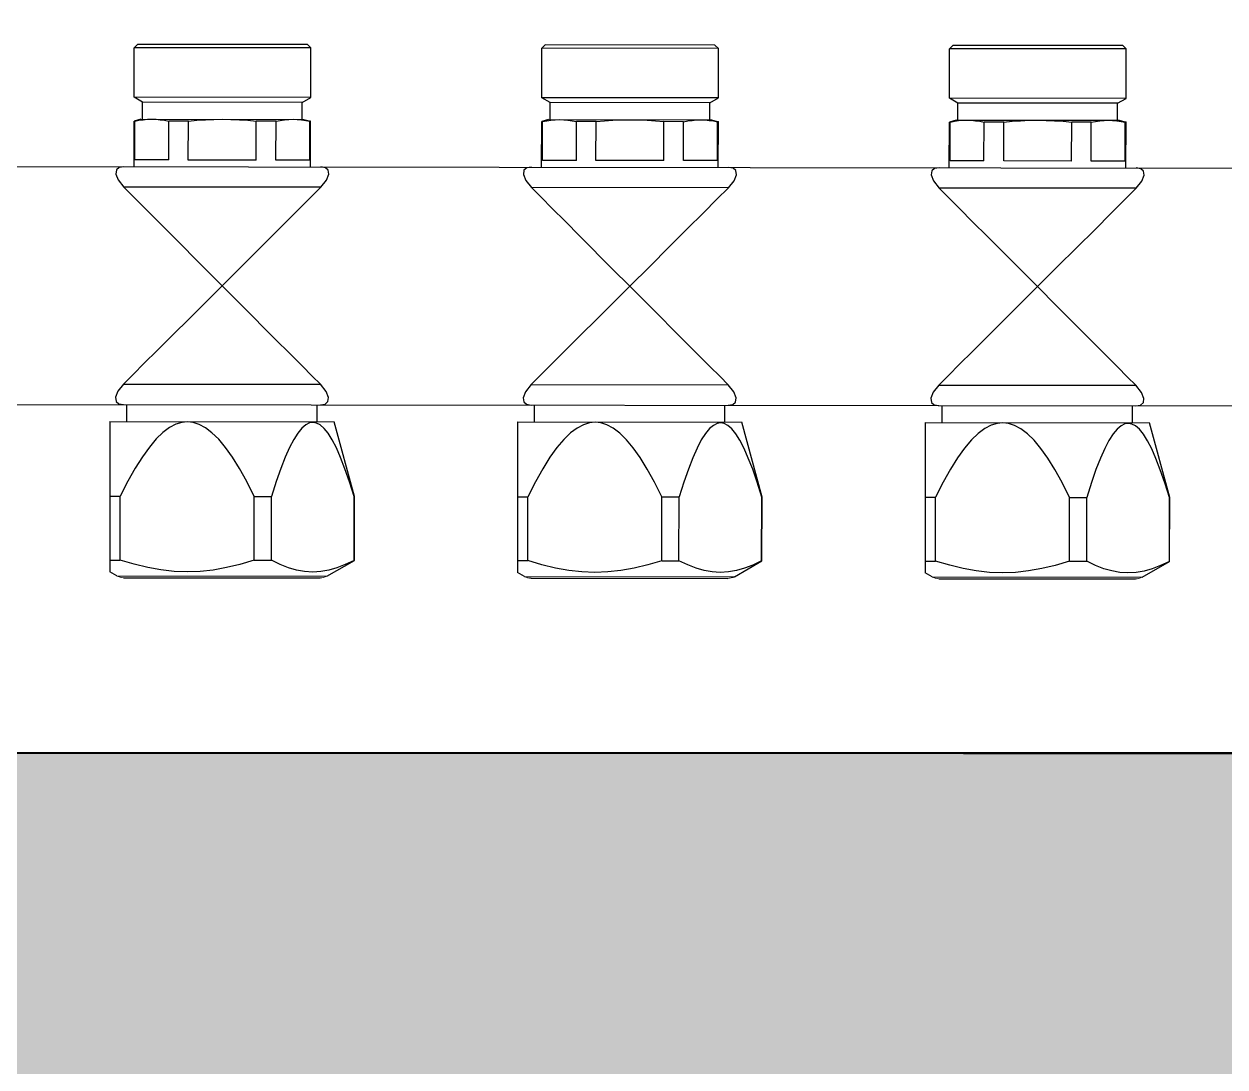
# Model space of a CAD drawing. Header units: millimetres. Extents: x 898 to 1196, y 229 to 443.
# Drawn here: x 1158.1394 to 1158.2545, y 351.3377 to 351.4376 of the extents above; entities that cross this region are included whole.
import ezdxf

# ---------------------------------------------------------------- set-up
doc = ezdxf.new("R2010")
doc.units = ezdxf.units.MM
doc.layers.get('0').update_dxf_attribs({"color": 41})
for name, color, linetype, lineweight in [('alim', 5, 'Continuous', 5), ('CHAUFFAGE', 4, 'Continuous', 5), ('p hachure', 253, 'Continuous', 15), ('p mur', 7, 'Continuous', 40)]:
    doc.layers.add(name, color=color, linetype=linetype, lineweight=lineweight)

# ---------------------------------------------------------------- blocks, each defined once
blk = doc.blocks.new('AUDIT_I_240531090321-0')
at = {"color": 5, "linetype": 'Continuous'}
for centre, start, end in [((18.011, 3.885), 90, 120), ((20.903, 3.885), 60, 90), ((24.011, 3.885), 90, 120), ((26.903, 3.885), 60, 90), ((30.011, 3.885), 90, 120), ((32.903, 3.885), 60, 90)]:
    blk.add_arc(centre, 0.2, start, end, dxfattribs=at)
blk = doc.blocks.new('c ef ecs')
at = {"layer": 'alim', "color": 1, "lineweight": -3}
for p, q in [((-303.75604, 72.79814), (-303.75571, 72.79846)), ((-303.75604, 72.79814), (-303.73911, 72.79814)), ((-303.75604, 72.7934), (-303.75604, 72.79814)), ((-303.75571, 72.79846), (-303.73943, 72.79846)), ((-303.73911, 72.79814), (-303.73943, 72.79846)), ((-303.73911, 72.7934), (-303.73911, 72.79814)), ((-303.71697, 72.79814), (-303.71664, 72.79846)), ((-303.71697, 72.79814), (-303.70004, 72.79814)), ((-303.71697, 72.7934), (-303.71697, 72.79814)), ((-303.71664, 72.79846), (-303.70037, 72.79846)), ((-303.70004, 72.79814), (-303.70037, 72.79846)), ((-303.70004, 72.7934), (-303.70004, 72.79814)), ((-303.6779, 72.79814), (-303.67758, 72.79846)), ((-303.6779, 72.79814), (-303.66098, 72.79814)), ((-303.6779, 72.7934), (-303.6779, 72.79814)), ((-303.67758, 72.79846), (-303.6613, 72.79846)), ((-303.66098, 72.79814), (-303.6613, 72.79846)), ((-303.66098, 72.7934), (-303.66098, 72.79814)), ((-303.75604, 72.7934), (-303.73911, 72.7934)), ((-303.75522, 72.79293), (-303.75604, 72.7934)), ((-303.73992, 72.79293), (-303.73911, 72.7934)), ((-303.71697, 72.7934), (-303.70004, 72.7934)), ((-303.71616, 72.79293), (-303.71697, 72.7934)), ((-303.70086, 72.79293), (-303.70004, 72.7934)), ((-303.6779, 72.7934), (-303.66098, 72.7934)), ((-303.67709, 72.79293), (-303.6779, 72.7934)), ((-303.66179, 72.79293), (-303.66098, 72.7934)), ((-303.75522, 72.79293), (-303.73992, 72.79293)), ((-303.75522, 72.7913), (-303.75522, 72.79293)), ((-303.73992, 72.7913), (-303.73992, 72.79293)), ((-303.71616, 72.79293), (-303.70086, 72.79293)), ((-303.71616, 72.7913), (-303.71616, 72.79293)), ((-303.70086, 72.7913), (-303.70086, 72.79293)), ((-303.67709, 72.79293), (-303.66179, 72.79293)), ((-303.67709, 72.7913), (-303.67709, 72.79293)), ((-303.66179, 72.7913), (-303.66179, 72.79293)), ((-303.75539, 72.7913), (-303.75604, 72.79112)), ((-303.75604, 72.79112), (-303.75597, 72.79112)), ((-303.75604, 72.78674), (-303.75604, 72.79112)), ((-303.75556, 72.7912), (-303.75597, 72.79112)), ((-303.75597, 72.78739), (-303.75597, 72.79112)), ((-303.75515, 72.79125), (-303.75556, 72.7912)), ((-303.73976, 72.7913), (-303.75539, 72.7913)), ((-303.75475, 72.79129), (-303.75515, 72.79125)), ((-303.75434, 72.7913), (-303.75475, 72.79129)), ((-303.75393, 72.79129), (-303.75434, 72.7913)), ((-303.75352, 72.79125), (-303.75393, 72.79129)), ((-303.75312, 72.7912), (-303.75352, 72.79125)), ((-303.75271, 72.79112), (-303.75312, 72.7912)), ((-303.75271, 72.79112), (-303.75083, 72.79112)), ((-303.75271, 72.78739), (-303.75271, 72.79112)), ((-303.75001, 72.7912), (-303.75083, 72.79112)), ((-303.75083, 72.78739), (-303.75083, 72.79112)), ((-303.7492, 72.79125), (-303.75001, 72.7912)), ((-303.74839, 72.79129), (-303.7492, 72.79125)), ((-303.74757, 72.7913), (-303.74839, 72.79129)), ((-303.74675, 72.79129), (-303.74757, 72.7913)), ((-303.74594, 72.79125), (-303.74675, 72.79129)), ((-303.74513, 72.7912), (-303.74594, 72.79125)), ((-303.74432, 72.79112), (-303.74513, 72.7912)), ((-303.74432, 72.79112), (-303.74243, 72.79112)), ((-303.74432, 72.78739), (-303.74432, 72.79112)), ((-303.74203, 72.7912), (-303.74243, 72.79112)), ((-303.74243, 72.78739), (-303.74243, 72.79112)), ((-303.74162, 72.79125), (-303.74203, 72.7912)), ((-303.74121, 72.79129), (-303.74162, 72.79125)), ((-303.74081, 72.7913), (-303.74121, 72.79129)), ((-303.7404, 72.79129), (-303.74081, 72.7913)), ((-303.73999, 72.79125), (-303.7404, 72.79129)), ((-303.73959, 72.7912), (-303.73999, 72.79125)), ((-303.73976, 72.7913), (-303.73911, 72.79112)), ((-303.73918, 72.79112), (-303.73959, 72.7912)), ((-303.73918, 72.79112), (-303.73911, 72.79112)), ((-303.73918, 72.78739), (-303.73918, 72.79112)), ((-303.73911, 72.78674), (-303.73911, 72.79112)), ((-303.71632, 72.7913), (-303.71697, 72.79112)), ((-303.71697, 72.79112), (-303.7169, 72.79112)), ((-303.71697, 72.78674), (-303.71697, 72.79112)), ((-303.71649, 72.7912), (-303.7169, 72.79112)), ((-303.7169, 72.78739), (-303.7169, 72.79112)), ((-303.71609, 72.79125), (-303.71649, 72.7912)), ((-303.70069, 72.7913), (-303.71632, 72.7913)), ((-303.71568, 72.79129), (-303.71609, 72.79125)), ((-303.71527, 72.7913), (-303.71568, 72.79129)), ((-303.71486, 72.79129), (-303.71527, 72.7913)), ((-303.71446, 72.79125), (-303.71486, 72.79129)), ((-303.71405, 72.7912), (-303.71446, 72.79125)), ((-303.71364, 72.79112), (-303.71405, 72.7912)), ((-303.71364, 72.79112), (-303.71176, 72.79112)), ((-303.71364, 72.78739), (-303.71364, 72.79112)), ((-303.71095, 72.7912), (-303.71176, 72.79112)), ((-303.71176, 72.78739), (-303.71176, 72.79112)), ((-303.71014, 72.79125), (-303.71095, 72.7912)), ((-303.70932, 72.79129), (-303.71014, 72.79125)), ((-303.70851, 72.7913), (-303.70932, 72.79129)), ((-303.70769, 72.79129), (-303.70851, 72.7913)), ((-303.70687, 72.79125), (-303.70769, 72.79129)), ((-303.70606, 72.7912), (-303.70687, 72.79125)), ((-303.70525, 72.79112), (-303.70606, 72.7912)), ((-303.70525, 72.79112), (-303.70337, 72.79112)), ((-303.70525, 72.78739), (-303.70525, 72.79112)), ((-303.70296, 72.7912), (-303.70337, 72.79112)), ((-303.70337, 72.78739), (-303.70337, 72.79112)), ((-303.70255, 72.79125), (-303.70296, 72.7912)), ((-303.70215, 72.79129), (-303.70255, 72.79125)), ((-303.70174, 72.7913), (-303.70215, 72.79129)), ((-303.70133, 72.79129), (-303.70174, 72.7913)), ((-303.70092, 72.79125), (-303.70133, 72.79129)), ((-303.70052, 72.7912), (-303.70092, 72.79125)), ((-303.70069, 72.7913), (-303.70004, 72.79112)), ((-303.70011, 72.79112), (-303.70052, 72.7912)), ((-303.70011, 72.79112), (-303.70004, 72.79112)), ((-303.70011, 72.78739), (-303.70011, 72.79112)), ((-303.70004, 72.78674), (-303.70004, 72.79112)), ((-303.67725, 72.7913), (-303.6779, 72.79112)), ((-303.6779, 72.79112), (-303.67783, 72.79112)), ((-303.6779, 72.78674), (-303.6779, 72.79112)), ((-303.67743, 72.7912), (-303.67783, 72.79112)), ((-303.67783, 72.78739), (-303.67783, 72.79112)), ((-303.67702, 72.79125), (-303.67743, 72.7912)), ((-303.66163, 72.7913), (-303.67725, 72.7913)), ((-303.67661, 72.79129), (-303.67702, 72.79125)), ((-303.67621, 72.7913), (-303.67661, 72.79129)), ((-303.6758, 72.79129), (-303.67621, 72.7913)), ((-303.67539, 72.79125), (-303.6758, 72.79129)), ((-303.67499, 72.7912), (-303.67539, 72.79125)), ((-303.67458, 72.79112), (-303.67499, 72.7912)), ((-303.67458, 72.79112), (-303.67269, 72.79112)), ((-303.67458, 72.78739), (-303.67458, 72.79112)), ((-303.67188, 72.7912), (-303.67269, 72.79112)), ((-303.67269, 72.78739), (-303.67269, 72.79112)), ((-303.67107, 72.79125), (-303.67188, 72.7912)), ((-303.67026, 72.79129), (-303.67107, 72.79125)), ((-303.66944, 72.7913), (-303.67026, 72.79129)), ((-303.66862, 72.79129), (-303.66944, 72.7913)), ((-303.66781, 72.79125), (-303.66862, 72.79129)), ((-303.667, 72.7912), (-303.66781, 72.79125)), ((-303.66618, 72.79112), (-303.667, 72.7912)), ((-303.66618, 72.79112), (-303.6643, 72.79112)), ((-303.66618, 72.78739), (-303.66618, 72.79112)), ((-303.66389, 72.7912), (-303.6643, 72.79112)), ((-303.6643, 72.78739), (-303.6643, 72.79112)), ((-303.66349, 72.79125), (-303.66389, 72.7912)), ((-303.66308, 72.79129), (-303.66349, 72.79125)), ((-303.66267, 72.7913), (-303.66308, 72.79129)), ((-303.66227, 72.79129), (-303.66267, 72.7913)), ((-303.66186, 72.79125), (-303.66227, 72.79129)), ((-303.66145, 72.7912), (-303.66186, 72.79125)), ((-303.66163, 72.7913), (-303.66098, 72.79112)), ((-303.66105, 72.79112), (-303.66145, 72.7912)), ((-303.66105, 72.79112), (-303.66098, 72.79112)), ((-303.66105, 72.78739), (-303.66105, 72.79112)), ((-303.66098, 72.78674), (-303.66098, 72.79112)), ((-303.75597, 72.78739), (-303.75271, 72.78739)), ((-303.75083, 72.78739), (-303.74432, 72.78739)), ((-303.74243, 72.78739), (-303.73918, 72.78739)), ((-303.7169, 72.78739), (-303.71364, 72.78739)), ((-303.71176, 72.78739), (-303.70525, 72.78739)), ((-303.70337, 72.78739), (-303.70011, 72.78739)), ((-303.67783, 72.78739), (-303.67458, 72.78739)), ((-303.67269, 72.78739), (-303.66618, 72.78739)), ((-303.6643, 72.78739), (-303.66105, 72.78739)), ((-303.61588, 72.78674), (-303.88641, 72.78674)), ((-303.75778, 72.78604), (-303.75773, 72.78644)), ((-303.75773, 72.78644), (-303.75745, 72.78667)), ((-303.75745, 72.78667), (-303.75701, 72.78674)), ((-303.73813, 72.78674), (-303.73769, 72.78667)), ((-303.73769, 72.78667), (-303.73742, 72.78644)), ((-303.73742, 72.78644), (-303.73736, 72.78604)), ((-303.71871, 72.78604), (-303.71866, 72.78644)), ((-303.71866, 72.78644), (-303.71839, 72.78667)), ((-303.71839, 72.78667), (-303.71795, 72.78674)), ((-303.69906, 72.78674), (-303.69863, 72.78667)), ((-303.69863, 72.78667), (-303.69835, 72.78644)), ((-303.69835, 72.78644), (-303.6983, 72.78604)), ((-303.67965, 72.78604), (-303.67959, 72.78644)), ((-303.67959, 72.78644), (-303.67932, 72.78667)), ((-303.67932, 72.78667), (-303.67888, 72.78674)), ((-303.66, 72.78674), (-303.65956, 72.78667)), ((-303.65956, 72.78667), (-303.65929, 72.78644)), ((-303.65929, 72.78644), (-303.65923, 72.78604)), ((-303.75756, 72.78547), (-303.75778, 72.78604)), ((-303.75701, 72.78479), (-303.75756, 72.78547)), ((-303.73758, 72.78548), (-303.73813, 72.78479)), ((-303.73736, 72.78604), (-303.73758, 72.78548)), ((-303.71849, 72.78547), (-303.71871, 72.78604)), ((-303.71795, 72.78479), (-303.71849, 72.78547)), ((-303.69852, 72.78548), (-303.69906, 72.78479)), ((-303.6983, 72.78604), (-303.69852, 72.78548)), ((-303.67943, 72.78547), (-303.67965, 72.78604)), ((-303.67888, 72.78479), (-303.67943, 72.78547)), ((-303.65945, 72.78548), (-303.66, 72.78479)), ((-303.65923, 72.78604), (-303.65945, 72.78548)), ((-303.75701, 72.78479), (-303.73813, 72.78479)), ((-303.75701, 72.78479), (-303.75591, 72.78369)), ((-303.74012, 72.7828), (-303.73906, 72.78386)), ((-303.73906, 72.78386), (-303.73813, 72.78479)), ((-303.71795, 72.78479), (-303.69906, 72.78479)), ((-303.71795, 72.78479), (-303.71685, 72.78369)), ((-303.70105, 72.7828), (-303.69999, 72.78386)), ((-303.69999, 72.78386), (-303.69906, 72.78479)), ((-303.67888, 72.78479), (-303.66, 72.78479)), ((-303.67888, 72.78479), (-303.67778, 72.78369)), ((-303.66198, 72.7828), (-303.66092, 72.78386)), ((-303.66092, 72.78386), (-303.66, 72.78479)), ((-303.75591, 72.78369), (-303.75462, 72.78239)), ((-303.74135, 72.78157), (-303.74012, 72.7828)), ((-303.71685, 72.78369), (-303.71555, 72.78239)), ((-303.70229, 72.78157), (-303.70105, 72.7828)), ((-303.67778, 72.78369), (-303.67648, 72.78239)), ((-303.66322, 72.78157), (-303.66198, 72.7828)), ((-303.75462, 72.78239), (-303.75308, 72.78085)), ((-303.74277, 72.78015), (-303.74135, 72.78157)), ((-303.71555, 72.78239), (-303.71401, 72.78085)), ((-303.7037, 72.78015), (-303.70229, 72.78157)), ((-303.67648, 72.78239), (-303.67494, 72.78085)), ((-303.66463, 72.78015), (-303.66322, 72.78157)), ((-303.75308, 72.78085), (-303.75134, 72.77911)), ((-303.71401, 72.78085), (-303.71227, 72.77911)), ((-303.67494, 72.78085), (-303.6732, 72.77911)), ((-303.74593, 72.77699), (-303.74277, 72.78015)), ((-303.70686, 72.77699), (-303.7037, 72.78015)), ((-303.66779, 72.77699), (-303.66463, 72.78015)), ((-303.75134, 72.77911), (-303.74947, 72.77725)), ((-303.71227, 72.77911), (-303.71041, 72.77725)), ((-303.6732, 72.77911), (-303.67134, 72.77725)), ((-303.74947, 72.77725), (-303.74757, 72.77535)), ((-303.74757, 72.77535), (-303.74593, 72.77699)), ((-303.71041, 72.77725), (-303.70851, 72.77535)), ((-303.70851, 72.77535), (-303.70686, 72.77699)), ((-303.67134, 72.77725), (-303.66944, 72.77535)), ((-303.66944, 72.77535), (-303.66779, 72.77699)), ((-303.74757, 72.77535), (-303.74944, 72.77348)), ((-303.74593, 72.77371), (-303.74757, 72.77535)), ((-303.70851, 72.77535), (-303.71038, 72.77348)), ((-303.70687, 72.77371), (-303.70851, 72.77535)), ((-303.66944, 72.77535), (-303.67131, 72.77348)), ((-303.6678, 72.77371), (-303.66944, 72.77535)), ((-303.74944, 72.77348), (-303.75271, 72.77021)), ((-303.74136, 72.76914), (-303.74593, 72.77371)), ((-303.71038, 72.77348), (-303.71364, 72.77021)), ((-303.7023, 72.76914), (-303.70687, 72.77371)), ((-303.67131, 72.77348), (-303.67457, 72.77021)), ((-303.66323, 72.76914), (-303.6678, 72.77371)), ((-303.75271, 72.77021), (-303.75407, 72.76885)), ((-303.71364, 72.77021), (-303.71501, 72.76885)), ((-303.67457, 72.77021), (-303.67594, 72.76885)), ((-303.75407, 72.76885), (-303.75525, 72.76767)), ((-303.74012, 72.7679), (-303.74136, 72.76914)), ((-303.71501, 72.76885), (-303.71619, 72.76767)), ((-303.70105, 72.7679), (-303.7023, 72.76914)), ((-303.67594, 72.76885), (-303.67712, 72.76767)), ((-303.66199, 72.7679), (-303.66323, 72.76914)), ((-303.75525, 72.76767), (-303.75622, 72.7667)), ((-303.73906, 72.76683), (-303.74012, 72.7679)), ((-303.71619, 72.76767), (-303.71716, 72.7667)), ((-303.69999, 72.76683), (-303.70105, 72.7679)), ((-303.67712, 72.76767), (-303.67809, 72.7667)), ((-303.66092, 72.76683), (-303.66199, 72.7679)), ((-303.75622, 72.7667), (-303.75701, 72.76591)), ((-303.73813, 72.7659), (-303.73906, 72.76683)), ((-303.71716, 72.7667), (-303.71795, 72.76591)), ((-303.69906, 72.7659), (-303.69999, 72.76683)), ((-303.67809, 72.7667), (-303.67888, 72.76591)), ((-303.66, 72.7659), (-303.66092, 72.76683)), ((-303.75756, 72.76522), (-303.75701, 72.76591)), ((-303.73813, 72.76591), (-303.75701, 72.76591)), ((-303.73813, 72.7659), (-303.73758, 72.76522)), ((-303.71849, 72.76522), (-303.71795, 72.76591)), ((-303.69906, 72.76591), (-303.71795, 72.76591)), ((-303.69906, 72.7659), (-303.69852, 72.76522)), ((-303.67943, 72.76522), (-303.67888, 72.76591)), ((-303.66, 72.76591), (-303.67888, 72.76591)), ((-303.66, 72.7659), (-303.65945, 72.76522)), ((-303.75778, 72.76465), (-303.75756, 72.76522)), ((-303.75773, 72.76425), (-303.75778, 72.76465)), ((-303.75745, 72.76402), (-303.75773, 72.76425)), ((-303.73742, 72.76425), (-303.73769, 72.76402)), ((-303.73758, 72.76522), (-303.73736, 72.76465)), ((-303.73736, 72.76465), (-303.73742, 72.76425)), ((-303.71871, 72.76465), (-303.71849, 72.76522)), ((-303.71866, 72.76425), (-303.71871, 72.76465)), ((-303.71839, 72.76402), (-303.71866, 72.76425)), ((-303.69835, 72.76425), (-303.69863, 72.76402)), ((-303.69852, 72.76522), (-303.6983, 72.76465)), ((-303.6983, 72.76465), (-303.69835, 72.76425)), ((-303.67965, 72.76465), (-303.67943, 72.76522)), ((-303.67959, 72.76425), (-303.67965, 72.76465)), ((-303.67932, 72.76402), (-303.67959, 72.76425)), ((-303.65929, 72.76425), (-303.65956, 72.76402)), ((-303.65945, 72.76522), (-303.65923, 72.76465)), ((-303.65923, 72.76465), (-303.65929, 72.76425)), ((-303.61588, 72.76395), (-303.88641, 72.76395)), ((-303.75701, 72.76395), (-303.75745, 72.76402)), ((-303.75669, 72.76232), (-303.75669, 72.76395)), ((-303.73846, 72.76232), (-303.73846, 72.76395)), ((-303.73769, 72.76402), (-303.73813, 72.76395)), ((-303.71795, 72.76395), (-303.71839, 72.76402)), ((-303.71762, 72.76232), (-303.71762, 72.76395)), ((-303.69939, 72.76232), (-303.69939, 72.76395)), ((-303.69863, 72.76402), (-303.69906, 72.76395)), ((-303.67888, 72.76395), (-303.67932, 72.76402)), ((-303.67855, 72.76232), (-303.67855, 72.76395)), ((-303.66032, 72.76232), (-303.66032, 72.76395)), ((-303.65956, 72.76402), (-303.66, 72.76395)), ((-303.76027, 72.75516), (-303.75832, 72.76232)), ((-303.73683, 72.76232), (-303.75832, 72.76232)), ((-303.75735, 72.76169), (-303.75698, 72.76201)), ((-303.75698, 72.76201), (-303.75663, 72.76219)), ((-303.75663, 72.76219), (-303.75629, 72.76225)), ((-303.75629, 72.76225), (-303.75595, 72.7622)), ((-303.75595, 72.7622), (-303.7556, 72.76202)), ((-303.7556, 72.76202), (-303.75522, 72.76171)), ((-303.74599, 72.76173), (-303.74539, 72.76205)), ((-303.74539, 72.76205), (-303.74481, 72.76224)), ((-303.74481, 72.76224), (-303.74426, 72.7623)), ((-303.74426, 72.7623), (-303.74372, 72.76224)), ((-303.74372, 72.76224), (-303.74315, 72.76207)), ((-303.74315, 72.76207), (-303.74254, 72.76175)), ((-303.73683, 72.76232), (-303.73683, 72.74791)), ((-303.7212, 72.75516), (-303.71925, 72.76232)), ((-303.69776, 72.76232), (-303.71925, 72.76232)), ((-303.71829, 72.76169), (-303.71791, 72.76201)), ((-303.71791, 72.76201), (-303.71756, 72.76219)), ((-303.71756, 72.76219), (-303.71722, 72.76225)), ((-303.71722, 72.76225), (-303.71688, 72.7622)), ((-303.71688, 72.7622), (-303.71653, 72.76202)), ((-303.71653, 72.76202), (-303.71616, 72.76171)), ((-303.70692, 72.76173), (-303.70632, 72.76205)), ((-303.70632, 72.76205), (-303.70575, 72.76224)), ((-303.70575, 72.76224), (-303.7052, 72.7623)), ((-303.7052, 72.7623), (-303.70465, 72.76224)), ((-303.70465, 72.76224), (-303.70408, 72.76207)), ((-303.70408, 72.76207), (-303.70347, 72.76175)), ((-303.69776, 72.76232), (-303.69776, 72.74791)), ((-303.68214, 72.75516), (-303.68018, 72.76232)), ((-303.6587, 72.76232), (-303.68018, 72.76232)), ((-303.67922, 72.76169), (-303.67885, 72.76201)), ((-303.67885, 72.76201), (-303.67849, 72.76219)), ((-303.67849, 72.76219), (-303.67815, 72.76225)), ((-303.67815, 72.76225), (-303.67782, 72.7622)), ((-303.67782, 72.7622), (-303.67747, 72.76202)), ((-303.67747, 72.76202), (-303.67709, 72.76171)), ((-303.66786, 72.76173), (-303.66725, 72.76205)), ((-303.66725, 72.76205), (-303.66668, 72.76224)), ((-303.66668, 72.76224), (-303.66613, 72.7623)), ((-303.66613, 72.7623), (-303.66558, 72.76224)), ((-303.66558, 72.76224), (-303.66501, 72.76207)), ((-303.66501, 72.76207), (-303.66441, 72.76175)), ((-303.6587, 72.76232), (-303.6587, 72.74791)), ((-303.75813, 72.76059), (-303.75774, 72.76122)), ((-303.75774, 72.76122), (-303.75735, 72.76169)), ((-303.75522, 72.76171), (-303.75484, 72.76124)), ((-303.75484, 72.76124), (-303.75444, 72.76062)), ((-303.74726, 72.76063), (-303.74662, 72.76125)), ((-303.74662, 72.76125), (-303.74599, 72.76173)), ((-303.74254, 72.76175), (-303.74191, 72.76128)), ((-303.74191, 72.76128), (-303.74127, 72.76065)), ((-303.71907, 72.76059), (-303.71867, 72.76122)), ((-303.71867, 72.76122), (-303.71829, 72.76169)), ((-303.71616, 72.76171), (-303.71577, 72.76124)), ((-303.71577, 72.76124), (-303.71537, 72.76062)), ((-303.70819, 72.76063), (-303.70755, 72.76125)), ((-303.70755, 72.76125), (-303.70692, 72.76173)), ((-303.70347, 72.76175), (-303.70284, 72.76128)), ((-303.70284, 72.76128), (-303.7022, 72.76065)), ((-303.68, 72.76059), (-303.67961, 72.76122)), ((-303.67961, 72.76122), (-303.67922, 72.76169)), ((-303.67709, 72.76171), (-303.6767, 72.76124)), ((-303.6767, 72.76124), (-303.67631, 72.76062)), ((-303.66913, 72.76063), (-303.66848, 72.76125)), ((-303.66848, 72.76125), (-303.66786, 72.76173)), ((-303.66441, 72.76175), (-303.66378, 72.76128)), ((-303.66378, 72.76128), (-303.66313, 72.76065)), ((-303.75894, 72.75889), (-303.75854, 72.75982)), ((-303.75854, 72.75982), (-303.75813, 72.76059)), ((-303.75444, 72.76062), (-303.75404, 72.75984)), ((-303.75404, 72.75984), (-303.75362, 72.75892)), ((-303.74857, 72.75892), (-303.74791, 72.75985)), ((-303.74791, 72.75985), (-303.74726, 72.76063)), ((-303.74127, 72.76065), (-303.74061, 72.75987)), ((-303.74061, 72.75987), (-303.73994, 72.75894)), ((-303.71988, 72.75889), (-303.71947, 72.75982)), ((-303.71947, 72.75982), (-303.71907, 72.76059)), ((-303.71537, 72.76062), (-303.71497, 72.75984)), ((-303.71497, 72.75984), (-303.71456, 72.75892)), ((-303.70951, 72.75892), (-303.70884, 72.75985)), ((-303.70884, 72.75985), (-303.70819, 72.76063)), ((-303.7022, 72.76065), (-303.70154, 72.75987)), ((-303.70154, 72.75987), (-303.70087, 72.75894)), ((-303.68081, 72.75889), (-303.6804, 72.75982)), ((-303.6804, 72.75982), (-303.68, 72.76059)), ((-303.67631, 72.76062), (-303.6759, 72.75984)), ((-303.6759, 72.75984), (-303.67549, 72.75892)), ((-303.67044, 72.75892), (-303.66978, 72.75985)), ((-303.66978, 72.75985), (-303.66913, 72.76063)), ((-303.66313, 72.76065), (-303.66248, 72.75987)), ((-303.66248, 72.75987), (-303.66181, 72.75894)), ((-303.75936, 72.75782), (-303.75894, 72.75889)), ((-303.75362, 72.75892), (-303.7532, 72.75783)), ((-303.74925, 72.75783), (-303.74857, 72.75892)), ((-303.73994, 72.75894), (-303.73926, 72.75785)), ((-303.7203, 72.75782), (-303.71988, 72.75889)), ((-303.71456, 72.75892), (-303.71414, 72.75783)), ((-303.71019, 72.75783), (-303.70951, 72.75892)), ((-303.70087, 72.75894), (-303.70019, 72.75785)), ((-303.68123, 72.75782), (-303.68081, 72.75889)), ((-303.67549, 72.75892), (-303.67507, 72.75783)), ((-303.67112, 72.75783), (-303.67044, 72.75892)), ((-303.66181, 72.75894), (-303.66112, 72.75785)), ((-303.75979, 72.75657), (-303.75936, 72.75782)), ((-303.7532, 72.75783), (-303.75277, 72.75658)), ((-303.74995, 72.75658), (-303.74925, 72.75783)), ((-303.73926, 72.75785), (-303.73855, 72.75659)), ((-303.72073, 72.75657), (-303.7203, 72.75782)), ((-303.71414, 72.75783), (-303.7137, 72.75658)), ((-303.71088, 72.75658), (-303.71019, 72.75783)), ((-303.70019, 72.75785), (-303.69949, 72.75659)), ((-303.68166, 72.75657), (-303.68123, 72.75782)), ((-303.67507, 72.75783), (-303.67464, 72.75658)), ((-303.67182, 72.75658), (-303.67112, 72.75783)), ((-303.66112, 72.75785), (-303.66042, 72.75659)), ((-303.76024, 72.75516), (-303.75979, 72.75657)), ((-303.75277, 72.75658), (-303.75232, 72.75516)), ((-303.75067, 72.75516), (-303.74995, 72.75658)), ((-303.73855, 72.75659), (-303.73783, 72.75516)), ((-303.72117, 72.75516), (-303.72073, 72.75657)), ((-303.7137, 72.75658), (-303.71325, 72.75516)), ((-303.71161, 72.75516), (-303.71088, 72.75658)), ((-303.69949, 72.75659), (-303.69876, 72.75516)), ((-303.68211, 72.75516), (-303.68166, 72.75657)), ((-303.67464, 72.75658), (-303.67419, 72.75516)), ((-303.67254, 72.75516), (-303.67182, 72.75658)), ((-303.66042, 72.75659), (-303.65969, 72.75516)), ((-303.76024, 72.75516), (-303.76027, 72.75516)), ((-303.76027, 72.74904), (-303.76027, 72.75516)), ((-303.76024, 72.74904), (-303.76024, 72.75516)), ((-303.75067, 72.75516), (-303.75232, 72.75516)), ((-303.75232, 72.74904), (-303.75232, 72.75516)), ((-303.75067, 72.74904), (-303.75067, 72.75516)), ((-303.73683, 72.75516), (-303.73783, 72.75516)), ((-303.73783, 72.74904), (-303.73783, 72.75516)), ((-303.72117, 72.75516), (-303.7212, 72.75516)), ((-303.7212, 72.74904), (-303.7212, 72.75516)), ((-303.72117, 72.74904), (-303.72117, 72.75516)), ((-303.71161, 72.75516), (-303.71325, 72.75516)), ((-303.71325, 72.74904), (-303.71325, 72.75516)), ((-303.71161, 72.74904), (-303.71161, 72.75516)), ((-303.69776, 72.75516), (-303.69876, 72.75516)), ((-303.69876, 72.74904), (-303.69876, 72.75516)), ((-303.68211, 72.75516), (-303.68214, 72.75516)), ((-303.68214, 72.74904), (-303.68214, 72.75516)), ((-303.68211, 72.74904), (-303.68211, 72.75516)), ((-303.67254, 72.75516), (-303.67419, 72.75516)), ((-303.67419, 72.74904), (-303.67419, 72.75516)), ((-303.67254, 72.74904), (-303.67254, 72.75516)), ((-303.6587, 72.75516), (-303.65969, 72.75516)), ((-303.65969, 72.74904), (-303.65969, 72.75516)), ((-303.76024, 72.74904), (-303.76027, 72.74904)), ((-303.75764, 72.74752), (-303.76027, 72.74904)), ((-303.76024, 72.74904), (-303.7594, 72.74864)), ((-303.7594, 72.74864), (-303.7586, 72.74833)), ((-303.7586, 72.74833), (-303.75782, 72.74811)), ((-303.75782, 72.74811), (-303.75705, 72.74797)), ((-303.75551, 72.74797), (-303.75473, 72.74811)), ((-303.75473, 72.74811), (-303.75396, 72.74833)), ((-303.75396, 72.74833), (-303.75316, 72.74864)), ((-303.75316, 72.74864), (-303.75232, 72.74904)), ((-303.75067, 72.74904), (-303.75232, 72.74904)), ((-303.75067, 72.74904), (-303.74931, 72.74864)), ((-303.74931, 72.74864), (-303.74802, 72.74833)), ((-303.74802, 72.74833), (-303.74676, 72.7481)), ((-303.74676, 72.7481), (-303.7455, 72.74796)), ((-303.743, 72.74796), (-303.74174, 72.7481)), ((-303.74174, 72.7481), (-303.74048, 72.74833)), ((-303.74048, 72.74833), (-303.73919, 72.74864)), ((-303.73919, 72.74864), (-303.73783, 72.74904)), ((-303.73683, 72.74904), (-303.73783, 72.74904)), ((-303.72117, 72.74904), (-303.7212, 72.74904)), ((-303.71857, 72.74752), (-303.7212, 72.74904)), ((-303.72117, 72.74904), (-303.72033, 72.74864)), ((-303.72033, 72.74864), (-303.71954, 72.74833)), ((-303.71954, 72.74833), (-303.71876, 72.74811)), ((-303.71876, 72.74811), (-303.71798, 72.74797)), ((-303.71644, 72.74797), (-303.71567, 72.74811)), ((-303.71567, 72.74811), (-303.71489, 72.74833)), ((-303.71489, 72.74833), (-303.71409, 72.74864)), ((-303.71409, 72.74864), (-303.71325, 72.74904)), ((-303.71161, 72.74904), (-303.71325, 72.74904)), ((-303.71161, 72.74904), (-303.71025, 72.74864)), ((-303.71025, 72.74864), (-303.70895, 72.74833)), ((-303.70895, 72.74833), (-303.70769, 72.7481)), ((-303.70769, 72.7481), (-303.70644, 72.74796)), ((-303.70393, 72.74796), (-303.70268, 72.7481)), ((-303.70268, 72.7481), (-303.70141, 72.74833)), ((-303.70141, 72.74833), (-303.70012, 72.74864)), ((-303.70012, 72.74864), (-303.69876, 72.74904)), ((-303.69776, 72.74904), (-303.69876, 72.74904)), ((-303.68211, 72.74904), (-303.68214, 72.74904)), ((-303.67951, 72.74752), (-303.68214, 72.74904)), ((-303.68211, 72.74904), (-303.68127, 72.74864)), ((-303.68127, 72.74864), (-303.68047, 72.74833)), ((-303.68047, 72.74833), (-303.67969, 72.74811)), ((-303.67969, 72.74811), (-303.67892, 72.74797)), ((-303.67737, 72.74797), (-303.6766, 72.74811)), ((-303.6766, 72.74811), (-303.67582, 72.74833)), ((-303.67582, 72.74833), (-303.67502, 72.74864)), ((-303.67502, 72.74864), (-303.67419, 72.74904)), ((-303.67254, 72.74904), (-303.67419, 72.74904)), ((-303.67254, 72.74904), (-303.67118, 72.74864)), ((-303.67118, 72.74864), (-303.66989, 72.74833)), ((-303.66989, 72.74833), (-303.66862, 72.7481)), ((-303.66862, 72.7481), (-303.66737, 72.74796)), ((-303.66486, 72.74796), (-303.66361, 72.7481)), ((-303.66361, 72.7481), (-303.66235, 72.74833)), ((-303.66235, 72.74833), (-303.66105, 72.74864)), ((-303.66105, 72.74864), (-303.65969, 72.74904)), ((-303.6587, 72.74904), (-303.65969, 72.74904)), ((-303.7375, 72.74752), (-303.75764, 72.74752)), ((-303.75705, 72.74797), (-303.75628, 72.74792)), ((-303.73815, 72.74735), (-303.75699, 72.74735)), ((-303.75628, 72.74792), (-303.75551, 72.74797)), ((-303.7455, 72.74796), (-303.74425, 72.74792)), ((-303.74425, 72.74792), (-303.743, 72.74796)), ((-303.7375, 72.74752), (-303.73683, 72.74791)), ((-303.69844, 72.74752), (-303.71857, 72.74752)), ((-303.71798, 72.74797), (-303.71721, 72.74792)), ((-303.69909, 72.74735), (-303.71792, 72.74735)), ((-303.71721, 72.74792), (-303.71644, 72.74797)), ((-303.70644, 72.74796), (-303.70518, 72.74792)), ((-303.70518, 72.74792), (-303.70393, 72.74796)), ((-303.69844, 72.74752), (-303.69776, 72.74791)), ((-303.65937, 72.74752), (-303.67951, 72.74752)), ((-303.67892, 72.74797), (-303.67815, 72.74792)), ((-303.66002, 72.74735), (-303.67886, 72.74735)), ((-303.67815, 72.74792), (-303.67737, 72.74797)), ((-303.66737, 72.74796), (-303.66612, 72.74792)), ((-303.66612, 72.74792), (-303.66486, 72.74796)), ((-303.65937, 72.74752), (-303.6587, 72.74791))]:
    blk.add_line(p, q, dxfattribs=at)
at = {"layer": 'alim', "color": 1, "linetype": 'ByBlock', "lineweight": -3}
blk.add_lwpolyline([(-303.97318, 72.88104), (-303.48203, 72.88104), (-303.48203, 72.73061), (-303.97318, 72.73061)], close=True, dxfattribs=at)
at = {"layer": 'alim', "color": 1, "lineweight": -3, "xscale": 0.006511055038041, "yscale": 0.006511055038041, "zscale": 0.006511055038041, "rotation": 180}
blk.add_blockref('AUDIT_I_240531090321-0', (-303.54275, 72.77395), dxfattribs=at)

msp = doc.modelspace()

# ---------------------------------------------------------------- hatches: boundary and pattern name
at = {"layer": 'p hachure', "transparency": 33554559}
h = msp.add_hatch(color=256, dxfattribs=at)
h.dxf.hatch_style = 1
edge = h.paths.add_edge_path()
edge.add_line((1157.72197, 349.03354), (1158.81347, 348.28355))
edge.add_arc((1158.71347, 348.28355), 0.1, -180, 0, ccw=False)
edge.add_line((1158.61347, 348.28355), (1157.75999, 349.03354))
edge.add_line((1157.75999, 349.03354), (1157.71347, 349.03354))
edge.add_line((1157.71347, 349.03354), (1157.71347, 347.28355))
edge.add_line((1157.71347, 347.28355), (1159.71347, 347.28355))
edge.add_line((1159.71347, 347.28355), (1159.71347, 350.18354))
edge.add_line((1159.71347, 350.18354), (1159.61347, 350.18354))
edge.add_line((1159.61347, 350.18354), (1159.61347, 350.28354))
edge.add_line((1159.61347, 350.28354), (1159.71347, 350.28354))
edge.add_line((1159.71347, 350.28354), (1159.71347, 350.38354))
edge.add_line((1159.71347, 350.38354), (1160.06347, 350.38354))
edge.add_line((1160.06347, 350.38354), (1160.06347, 350.28354))
edge.add_line((1160.06347, 350.28354), (1160.16347, 350.28354))
edge.add_line((1160.16347, 350.28354), (1160.16347, 350.18354))
edge.add_line((1160.16347, 350.18354), (1159.96347, 350.18354))
edge.add_line((1159.96347, 350.18354), (1159.96347, 345.03355))
edge.add_line((1159.96347, 345.03355), (1159.86347, 345.03355))
edge.add_line((1159.86347, 345.03355), (1159.86347, 346.93355))
edge.add_line((1159.86347, 346.93355), (1157.86347, 346.93355))
edge.add_line((1157.86347, 346.93355), (1157.86347, 346.88355))
edge.add_line((1157.86347, 346.88355), (1157.26347, 346.88355))
edge.add_line((1157.26347, 346.88355), (1157.26347, 351.53355))
edge.add_line((1157.26347, 351.53355), (1157.78284, 351.53355))
edge.add_line((1157.78284, 351.53355), (1157.78284, 351.36773))
edge.add_line((1157.78284, 351.36773), (1158.65014, 351.36773))
edge.add_line((1158.65014, 351.36773), (1158.65014, 351.53355))
edge.add_line((1158.65014, 351.53355), (1158.71347, 351.53355))
edge.add_line((1158.71347, 351.53355), (1158.71347, 351.28354))
edge.add_line((1158.71347, 351.28354), (1157.71347, 351.28354))
edge.add_line((1157.71347, 351.28354), (1157.71347, 349.28354))
edge.add_line((1157.71347, 349.28354), (1157.7, 349.28354))
edge.add_line((1157.7, 349.28354), (1157.70164, 350.28354))
edge.add_line((1157.70164, 350.28354), (1157.7, 350.28354))
edge.add_line((1157.7, 350.28354), (1157.7, 350.18354))
edge.add_line((1157.7, 350.18354), (1157.6969, 350.18354))
edge.add_line((1157.6969, 350.18354), (1157.72197, 349.03354))

# ---------------------------------------------------------------- linework, layer by layer
at = {"layer": 'p mur'}
msp.add_lwpolyline([(1157.78284, 351.53355), (1158.65014, 351.53355), (1158.65014, 351.36773), (1157.78284, 351.36773)], close=True, dxfattribs=at)

# ---------------------------------------------------------------- block references
at = {"layer": 'CHAUFFAGE', "xscale": -1, "rotation": 359.9305508729037}
msp.add_blockref('c ef ecs', (854.40095, 279.00533), dxfattribs=at)

doc.saveas('drawing.dxf')
